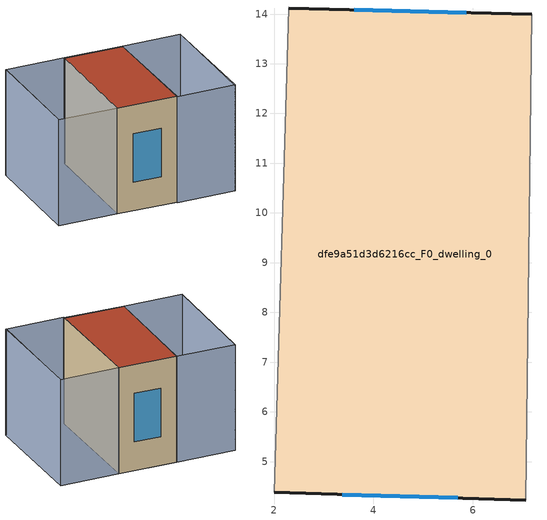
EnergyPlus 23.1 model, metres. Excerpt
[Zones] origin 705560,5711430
dfe9a51d3d6216cc_F0_dwelling_0
 floor ground (EU_floor_Construction): 7.06,4.23 7.19,14 2.29,14.12 2,4.38 z0
 wall outside (EU_wall_Construction): 2.29,14.12 7.19,14 / 7.06,4.23 2,4.38 z0:9
 wall adiabatic (EU_wall_Construction): 7.19,14 7.06,4.23 / 2,4.38 2.29,14.12 z0:9
 window (EU_Window_Construction): 3.62,14.09 5.86,14.03 / 5.69,4.27 3.37,4.34 z2.43:6.57
 roof outside (EU_roof_Construction): 7.19,14 7.06,4.23 2,4.38 2.29,14.12 z9
shading: -2.62,14.24 -2.92,4.56 / 11.86,4.05 12.1,13.88 / 2.29,14.12 2,4.38 / 2,4.38 -2.92,4.53 / -2.92,4.53 -2.63,14.27 / -2.63,14.27 2.29,14.12 / 12.1,13.91 11.91,4.07 / 11.91,4.07 7,4.16 / 7,4.16 7.19,14 / 7.19,14 12.1,13.91 z0:9
[Building]
EU S2 Campaign: North Axis=0; Terrain=City; Solar Distribution=FullExterior
[Site:Location]
London: Latitude=51.5; Longitude=-0.5; Time Zone=0; Elevation=25
[SizingPeriod:WeatherFileDays]
AnnualSizingPeriod: Begin Month=1; Begin Day of Month=1; End Month=12; End Day of Month=31; Day of Week for Start Day=Monday; Use Weather File Daylight Saving Period=No; Use Weather File Rain and Snow Indicators=No
[MATERIAL]
EU_InternalMass_Material: Roughness=MediumRough; Thickness=0.1; Conductivity=1; Density=1800; Specific Heat=900; Thermal Absorptance=0.9; Solar Absorptance=0.7; Visible Absorptance=0.7
[MATERIAL:NOMASS] Roughness=MediumRough; Thermal Absorptance=0.9; Solar Absorptance=0.7; Visible Absorptance=0.7
Name | Thermal Resistance
EU_wall_NoMass | 0.727863
EU_roof_NoMass | 0.773354
EU_floor_NoMass | 1.79329
[WINDOWMATERIAL:SIMPLEGLAZINGSYSTEM]
EU_Window_SimpleGlazing: UFactor=2.58614; Solar Heat Gain Coefficient=0.76; Visible Transmittance=0.76
[CONSTRUCTION]
EU_wall_Construction: EU_wall_NoMass
EU_roof_Construction: EU_roof_NoMass
EU_floor_Construction: EU_floor_NoMass
EU_InternalMass_Construction: EU_InternalMass_Material
EU_Window_Construction: EU_Window_SimpleGlazing
[ZONE]
dfe9a51d3d6216cc_F0_dwelling_0: Type=1; Multiplier=1; Ceiling Height=autocalculate; Volume=437.61; Floor Area=autocalculate; Part of Total Floor Area=Yes
[INTERNALMASS]
dfe9a51d3d6216cc_F0_dwelling_0_EU_InternalMass: Construction=EU_InternalMass_Construction; Zone or ZoneList=dfe9a51d3d6216cc_F0_dwelling_0; Surface Area=48.6237
[OTHEREQUIPMENT]
EU_Step8_InternalGain_dfe9a51d3d6216cc_F0_dwelling_0_f000: Fuel Type=Electricity; Zone or ZoneList or Space or SpaceList=dfe9a51d3d6216cc_F0_dwelling_0; Schedule=EU_Step8_GainSchedule_dfe9a51d3d6216cc_F0_dwelling_0_f000; Design Level Calculation Method=Watts/Area; Power per Zone Floor Area=1; Fraction Latent=0; Fraction Radiant=0; Fraction Lost=0; Carbon Dioxide Generation Rate=0; EndUse Subcategory=EU_Step8_InternalGains
[ZONEVENTILATION:DESIGNFLOWRATE]
EU_ConstantAir_dfe9a51d3d6216cc_F0_dwelling_0: Zone or ZoneList or Space or SpaceList=dfe9a51d3d6216cc_F0_dwelling_0; Schedule=EU_AlwaysOn; Design Flow Rate Calculation Method=AirChanges/Hour; Air Changes per Hour=0.484901; Ventilation Type=Natural; Fan Pressure Rise=0; Fan Total Efficiency=1; Constant Term Coefficient=1; Temperature Term Coefficient=0; Velocity Term Coefficient=0; Velocity Squared Term Coefficient=0; Minimum Indoor Temperature=-100; Maximum Indoor Temperature=100; Delta Temperature=-100; Minimum Outdoor Temperature=-100; Maximum Outdoor Temperature=100; Maximum Wind Speed=40
[HVACTEMPLATE:THERMOSTAT]
EU_HeatOnly_dfe9a51d3d6216cc_F0_dwelling_0: Constant Heating Setpoint=20; Constant Cooling Setpoint=50
[HVACTEMPLATE:ZONE:IDEALLOADSAIRSYSTEM]
dfe9a51d3d6216cc_F0_dwelling_0: Template Thermostat=EU_HeatOnly_dfe9a51d3d6216cc_F0_dwelling_0; System Availability Schedule=EU_AlwaysOn; Maximum Heating Supply Air Temperature=50; Minimum Cooling Supply Air Temperature=13; Maximum Heating Supply Air Humidity Ratio=0.0156; Minimum Cooling Supply Air Humidity Ratio=0.0077; Heating Limit=NoLimit; Cooling Limit=NoLimit; Heating Availability Schedule=EU_AlwaysOn; Cooling Availability Schedule=EU_CoolingOff; Dehumidification Control Type=ConstantSensibleHeatRatio; Cooling Sensible Heat Ratio=0.7; Dehumidification Setpoint=60; Humidification Control Type=None; Humidification Setpoint=30; Outdoor Air Method=None; Outdoor Air Flow Rate per Person=0.00944; Outdoor Air Flow Rate per Zone Floor Area=0; Outdoor Air Flow Rate per Zone=0; Demand Controlled Ventilation Type=None; Outdoor Air Economizer Type=NoEconomizer; Heat Recovery Type=None; Sensible Heat Recovery Effectiveness=0.7; Latent Heat Recovery Effectiveness=0.65
[SIZING:ZONE]
dfe9a51d3d6216cc_F0_dwelling_0: Zone Cooling Design Supply Air Temperature Input Method=SupplyAirTemperature; Zone Cooling Design Supply Air Temperature=13; Zone Heating Design Supply Air Temperature Input Method=SupplyAirTemperature; Zone Heating Design Supply Air Temperature=50; Zone Cooling Design Supply Air Humidity Ratio=0.008; Zone Heating Design Supply Air Humidity Ratio=0.008; Cooling Design Air Flow Method=DesignDay; Cooling Design Air Flow Rate=0; Cooling Minimum Air Flow per Zone Floor Area=0.000762; Cooling Minimum Air Flow=0; Cooling Minimum Air Flow Fraction=0.2; Heating Design Air Flow Method=DesignDay; Heating Design Air Flow Rate=0; Heating Maximum Air Flow per Zone Floor Area=0.002032; Heating Maximum Air Flow=0.141576; Heating Maximum Air Flow Fraction=0.3; Account for Dedicated Outdoor Air System=No; Dedicated Outdoor Air System Control Strategy=NeutralSupplyAir; Dedicated Outdoor Air Low Setpoint Temperature for Design=autosize; Dedicated Outdoor Air High Setpoint Temperature for Design=autosize; Zone Load Sizing Method=Sensible Load Only No Latent Load; Zone Latent Cooling Design Supply Air Humidity Ratio Input Method=HumidityRatioDifference; Zone Cooling Design Supply Air Humidity Ratio Difference=0.005; Zone Latent Heating Design Supply Air Humidity Ratio Input Method=HumidityRatioDifference; Zone Humidification Design Supply Air Humidity Ratio Difference=0.005
[SCHEDULE:CONSTANT]
Name | Hourly Value
EU_AlwaysOn | 1
EU_CoolingOff | 0
[SCHEDULE:FILE]
EU_Step8_GainSchedule_dfe9a51d3d6216cc_F0_dwelling_0_f000: File=../../schedules/dfe9a51d3d6216cc/dfe9a51d3d6216cc_F0_dwelling_0_f000_gain.csv; Column Number=1; Rows to Skip at Top=0; Number of Hours of Data=8760; Column Separator=Comma; Interpolate to Timestep=No; Minutes per Item=60; Adjust Schedule for Daylight Savings=Yes
